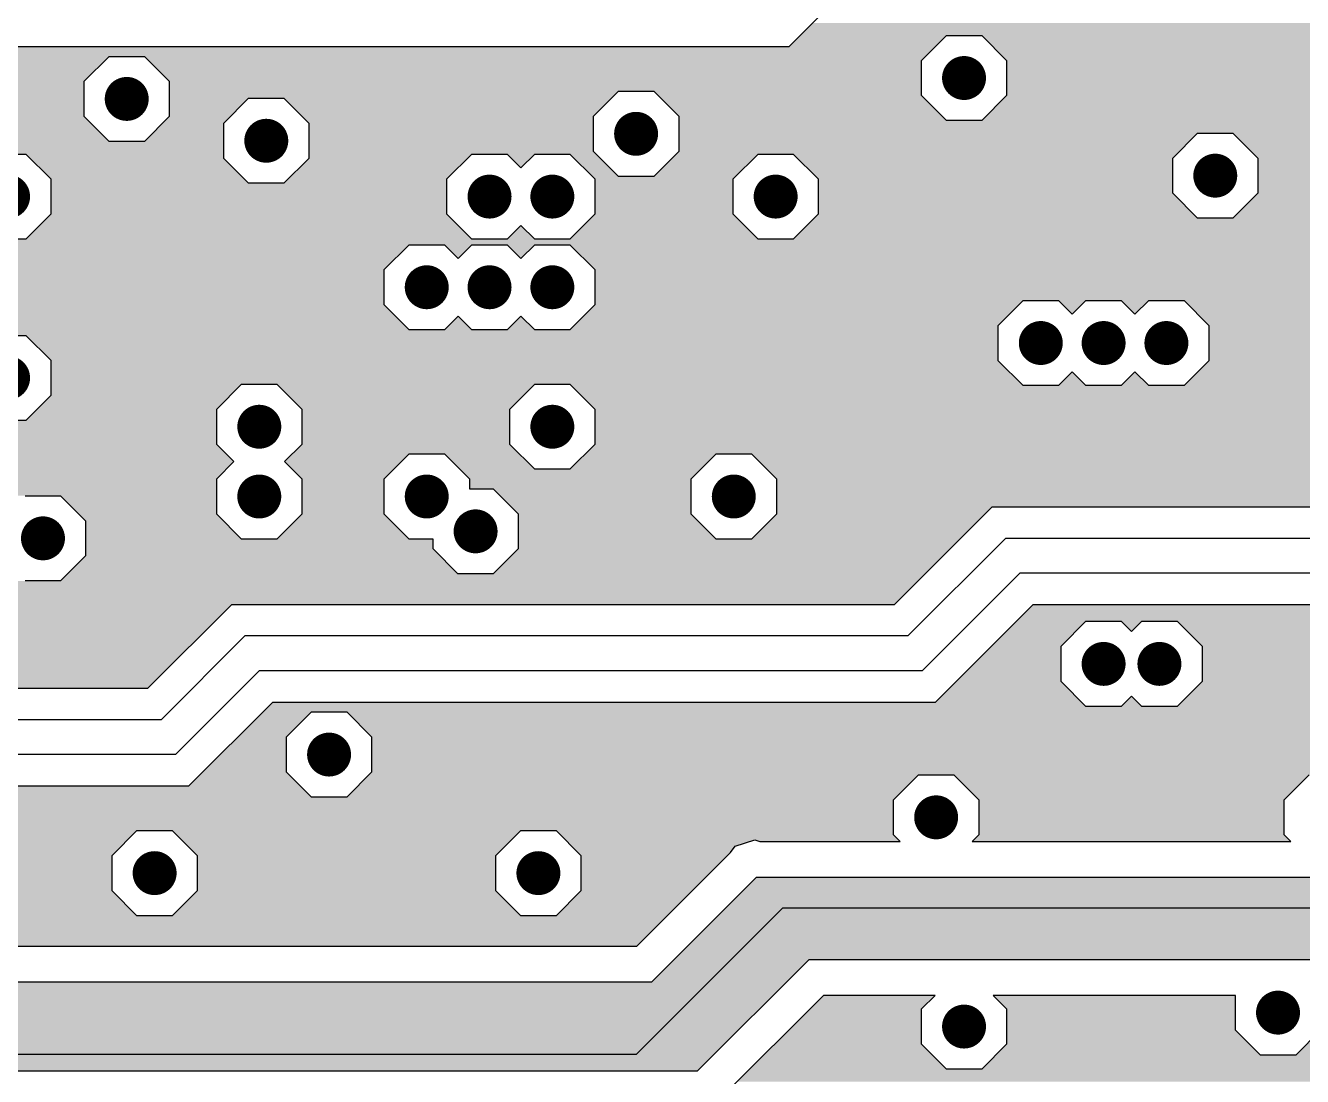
# Model space of a CAD drawing. Extents: x 295 to 953, y 10 to 290.
# Drawn here: x 746.62 to 784.97, y 115.77 to 147.35 of the extents above; entities that cross this region are included whole.
import ezdxf

# ---------------------------------------------------------------- set-up
doc = ezdxf.new("R2010")
doc.units = 0
doc.header["$LTSCALE"] = 5
doc.header["$MEASUREMENT"] = 0
doc.layers.get('0').update_dxf_attribs({"linetype": 'CONTINUOUS', "lineweight": 25})
doc.layers.add('L3-INT2_GBR', color=2, linetype='CONTINUOUS')

msp = doc.modelspace()

# ---------------------------------------------------------------- linework, layer by layer
at = {"color": 7, "const_width": 0.66}
for points in [[(775.139, 145.769, -1), (774.479, 145.769, -1)], [(749.993, 145.141, -1), (749.333, 145.141, -1)], [(765.29, 144.093, -1), (764.63, 144.093, -1)], [(754.184, 143.884, -1), (753.524, 143.884, -1)], [(782.683, 142.836, -1), (782.023, 142.836, -1)], [(746.43, 142.207, -1), (745.77, 142.207, -1)], [(760.889, 142.207, -1), (760.229, 142.207, -1)], [(762.775, 142.207, -1), (762.115, 142.207, -1)], [(769.481, 142.207, -1), (768.821, 142.207, -1)], [(759.003, 139.483, -1), (758.343, 139.483, -1)], [(760.889, 139.483, -1), (760.229, 139.483, -1)], [(762.775, 139.483, -1), (762.115, 139.483, -1)], [(777.444, 137.807, -1), (776.784, 137.807, -1)], [(779.33, 137.807, -1), (778.67, 137.807, -1)], [(781.216, 137.807, -1), (780.556, 137.807, -1)], [(746.43, 136.759, -1), (745.77, 136.759, -1)], [(753.974, 135.292, -1), (753.314, 135.292, -1)], [(762.775, 135.292, -1), (762.115, 135.292, -1)], [(753.974, 133.196, -1), (753.314, 133.196, -1)], [(759.003, 133.196, -1), (758.343, 133.196, -1)], [(768.224, 133.196, -1), (767.564, 133.196, -1)], [(760.47, 132.149, -1), (759.81, 132.149, -1)], [(747.478, 131.939, -1), (746.818, 131.939, -1)], [(779.33, 128.167, -1), (778.67, 128.167, -1)], [(781.006, 128.167, -1), (780.346, 128.167, -1)], [(756.07, 125.443, -1), (755.41, 125.443, -1)], [(774.301, 123.557, -1), (773.641, 123.557, -1)], [(750.831, 121.881, -1), (750.171, 121.881, -1)], [(762.356, 121.881, -1), (761.696, 121.881, -1)], [(784.568, 117.69, -1), (783.908, 117.69, -1)], [(775.139, 117.271, -1), (774.479, 117.271, -1)]]:
    msp.add_lwpolyline(points, format="xyb", close=True, dxfattribs=at)
at = {"layer": 'L3-INT2_GBR', "color": 7}
for p, q in [((773.525, 150.688), (769.544, 146.707)), ((773.53, 146.299), (774.279, 147.048)), ((774.279, 147.048), (775.338, 147.048)), ((775.338, 147.048), (776.087, 146.299)), ((769.544, 146.707), (741.673, 146.707)), ((748.384, 145.67), (749.133, 146.42)), ((749.133, 146.42), (750.192, 146.42)), ((750.192, 146.42), (750.941, 145.67)), ((773.53, 145.24), (773.53, 146.299)), ((776.087, 146.299), (776.087, 145.24)), ((748.384, 144.611), (748.384, 145.67)), ((750.941, 145.67), (750.941, 144.611)), ((763.681, 144.623), (764.43, 145.372)), ((764.43, 145.372), (765.489, 145.372)), ((765.489, 145.372), (766.239, 144.623)), ((752.575, 144.413), (753.324, 145.162)), ((753.324, 145.162), (754.383, 145.162)), ((754.383, 145.162), (755.132, 144.413)), ((774.279, 144.491), (773.53, 145.24)), ((776.087, 145.24), (775.338, 144.491)), ((749.133, 143.862), (748.384, 144.611)), ((750.941, 144.611), (750.192, 143.862)), ((763.681, 143.563), (763.681, 144.623)), ((766.239, 144.623), (766.239, 143.563)), ((752.575, 143.354), (752.575, 144.413)), ((755.132, 144.413), (755.132, 143.354)), ((775.338, 144.491), (774.279, 144.491)), ((750.192, 143.862), (749.133, 143.862)), ((781.074, 143.365), (781.823, 144.115)), ((781.823, 144.115), (782.882, 144.115)), ((782.882, 144.115), (783.631, 143.365)), ((745.571, 143.486), (746.63, 143.486)), ((746.63, 143.486), (747.379, 142.737)), ((759.281, 142.737), (760.03, 143.486)), ((760.03, 143.486), (761.089, 143.486)), ((761.089, 143.486), (761.501, 143.073)), ((761.501, 143.073), (761.916, 143.486)), ((761.916, 143.486), (762.975, 143.486)), ((762.975, 143.486), (763.724, 142.737)), ((764.43, 142.814), (763.681, 143.563)), ((766.239, 143.563), (765.489, 142.814)), ((767.872, 142.737), (768.621, 143.486)), ((768.621, 143.486), (769.68, 143.486)), ((769.68, 143.486), (770.43, 142.737)), ((753.324, 142.605), (752.575, 143.354)), ((755.132, 143.354), (754.383, 142.605)), ((781.074, 142.306), (781.074, 143.365)), ((783.631, 143.365), (783.631, 142.306)), ((747.379, 142.737), (747.379, 141.677)), ((759.281, 141.677), (759.281, 142.737)), ((763.724, 142.737), (763.724, 141.677)), ((765.489, 142.814), (764.43, 142.814)), ((767.872, 141.677), (767.872, 142.737)), ((770.43, 142.737), (770.43, 141.677)), ((754.383, 142.605), (753.324, 142.605)), ((781.823, 141.557), (781.074, 142.306)), ((783.631, 142.306), (782.882, 141.557)), ((747.379, 141.677), (746.63, 140.928)), ((760.03, 140.928), (759.281, 141.677)), ((763.724, 141.677), (762.975, 140.928)), ((768.621, 140.928), (767.872, 141.677)), ((770.43, 141.677), (769.68, 140.928)), ((782.882, 141.557), (781.823, 141.557)), ((761.501, 141.341), (761.089, 140.928)), ((761.916, 140.928), (761.501, 141.341)), ((746.63, 140.928), (745.571, 140.928)), ((757.395, 140.013), (758.144, 140.762)), ((758.144, 140.762), (759.203, 140.762)), ((759.203, 140.762), (759.616, 140.349)), ((759.616, 140.349), (760.03, 140.762)), ((761.089, 140.928), (760.03, 140.928)), ((760.03, 140.762), (761.089, 140.762)), ((761.089, 140.762), (761.501, 140.349)), ((761.501, 140.349), (761.916, 140.762)), ((762.975, 140.928), (761.916, 140.928)), ((761.916, 140.762), (762.975, 140.762)), ((762.975, 140.762), (763.724, 140.013)), ((769.68, 140.928), (768.621, 140.928)), ((757.395, 138.953), (757.395, 140.013)), ((763.724, 140.013), (763.724, 138.953)), ((758.144, 138.204), (757.395, 138.953)), ((763.724, 138.953), (762.975, 138.204)), ((775.835, 138.336), (776.584, 139.085)), ((776.584, 139.085), (777.643, 139.085)), ((777.643, 139.085), (778.056, 138.673)), ((778.056, 138.673), (778.47, 139.085)), ((778.47, 139.085), (779.529, 139.085)), ((779.529, 139.085), (779.942, 138.673)), ((779.942, 138.673), (780.356, 139.085)), ((780.356, 139.085), (781.415, 139.085)), ((781.415, 139.085), (782.164, 138.336)), ((759.616, 138.617), (759.203, 138.204)), ((760.03, 138.204), (759.616, 138.617)), ((761.501, 138.617), (761.089, 138.204)), ((761.916, 138.204), (761.501, 138.617)), ((759.203, 138.204), (758.144, 138.204)), ((761.089, 138.204), (760.03, 138.204)), ((762.975, 138.204), (761.916, 138.204)), ((775.835, 137.277), (775.835, 138.336)), ((782.164, 138.336), (782.164, 137.277)), ((745.571, 138.038), (746.63, 138.038)), ((746.63, 138.038), (747.379, 137.288)), ((747.379, 137.288), (747.379, 136.229)), ((776.584, 136.528), (775.835, 137.277)), ((778.056, 136.94), (777.643, 136.528)), ((778.47, 136.528), (778.056, 136.94)), ((779.942, 136.94), (779.529, 136.528)), ((780.356, 136.528), (779.942, 136.94)), ((782.164, 137.277), (781.415, 136.528)), ((752.365, 135.822), (753.114, 136.571)), ((753.114, 136.571), (754.174, 136.571)), ((754.174, 136.571), (754.923, 135.822)), ((761.167, 135.822), (761.916, 136.571)), ((761.916, 136.571), (762.975, 136.571)), ((762.975, 136.571), (763.724, 135.822)), ((777.643, 136.528), (776.584, 136.528)), ((779.529, 136.528), (778.47, 136.528)), ((781.415, 136.528), (780.356, 136.528)), ((747.379, 136.229), (746.63, 135.48)), ((752.365, 134.762), (752.365, 135.822)), ((754.923, 135.822), (754.923, 134.762)), ((761.167, 134.762), (761.167, 135.822)), ((763.724, 135.822), (763.724, 134.762)), ((746.63, 135.48), (745.571, 135.48)), ((752.884, 134.244), (752.365, 134.762)), ((754.923, 134.762), (754.405, 134.244)), ((761.916, 134.013), (761.167, 134.762)), ((763.724, 134.762), (762.975, 134.013)), ((752.365, 133.726), (752.884, 134.244)), ((754.405, 134.244), (754.923, 133.726)), ((757.395, 133.726), (758.144, 134.475)), ((758.144, 134.475), (759.203, 134.475)), ((759.203, 134.475), (759.952, 133.726)), ((766.615, 133.726), (767.364, 134.475)), ((767.364, 134.475), (768.423, 134.475)), ((768.423, 134.475), (769.172, 133.726)), ((762.975, 134.013), (761.916, 134.013)), ((752.365, 132.667), (752.365, 133.726)), ((754.923, 133.726), (754.923, 132.667)), ((757.395, 132.667), (757.395, 133.726)), ((759.952, 133.726), (759.952, 133.427)), ((766.615, 132.667), (766.615, 133.726)), ((769.172, 133.726), (769.172, 132.667)), ((746.618, 133.218), (747.678, 133.218)), ((747.678, 133.218), (748.427, 132.469)), ((759.952, 133.427), (760.67, 133.427)), ((760.67, 133.427), (761.419, 132.678)), ((772.723, 129.954), (775.657, 132.888)), ((775.657, 132.888), (808.556, 132.888)), ((748.427, 132.469), (748.427, 131.41)), ((753.114, 131.918), (752.365, 132.667)), ((754.923, 132.667), (754.174, 131.918)), ((758.144, 131.918), (757.395, 132.667)), ((761.419, 132.678), (761.419, 131.619)), ((767.364, 131.918), (766.615, 132.667)), ((769.172, 132.667), (768.423, 131.918)), ((754.174, 131.918), (753.114, 131.918)), ((758.861, 131.918), (758.144, 131.918)), ((758.861, 131.619), (758.861, 131.918)), ((768.423, 131.918), (767.364, 131.918)), ((773.116, 129.006), (776.05, 131.939)), ((808.949, 131.939), (776.05, 131.939)), ((759.611, 130.87), (758.861, 131.619)), ((761.419, 131.619), (760.67, 130.87)), ((748.427, 131.41), (747.678, 130.66)), ((760.67, 130.87), (759.611, 130.87)), ((773.551, 127.958), (776.485, 130.891)), ((809.384, 130.891), (776.485, 130.891)), ((747.678, 130.66), (746.618, 130.66)), ((750.301, 127.44), (752.816, 129.954)), ((752.816, 129.954), (772.723, 129.954)), ((776.878, 129.943), (773.944, 127.009)), ((809.777, 129.943), (776.878, 129.943)), ((777.721, 128.697), (778.47, 129.446)), ((778.47, 129.446), (779.529, 129.446)), ((779.529, 129.446), (779.838, 129.137)), ((779.838, 129.137), (780.146, 129.446)), ((780.146, 129.446), (781.206, 129.446)), ((781.206, 129.446), (781.955, 128.697)), ((750.694, 126.491), (753.209, 129.006)), ((773.116, 129.006), (753.209, 129.006)), ((777.721, 127.638), (777.721, 128.697)), ((781.955, 128.697), (781.955, 127.638)), ((751.13, 125.443), (753.644, 127.958)), ((773.551, 127.958), (753.644, 127.958)), ((724.716, 127.44), (750.301, 127.44)), ((778.47, 126.889), (777.721, 127.638)), ((781.955, 127.638), (781.206, 126.889)), ((754.037, 127.009), (751.522, 124.494)), ((773.944, 127.009), (754.037, 127.009)), ((779.838, 127.197), (779.529, 126.889)), ((780.146, 126.889), (779.838, 127.197)), ((754.461, 125.973), (755.21, 126.722)), ((755.21, 126.722), (756.269, 126.722)), ((756.269, 126.722), (757.018, 125.973)), ((779.529, 126.889), (778.47, 126.889)), ((781.206, 126.889), (780.146, 126.889)), ((750.694, 126.491), (724.324, 126.491)), ((754.461, 124.913), (754.461, 125.973)), ((757.018, 125.973), (757.018, 124.913)), ((751.13, 125.443), (723.888, 125.443)), ((755.21, 124.164), (754.461, 124.913)), ((757.018, 124.913), (756.269, 124.164)), ((772.692, 124.087), (773.441, 124.836)), ((773.441, 124.836), (774.5, 124.836)), ((774.5, 124.836), (775.249, 124.087)), ((784.427, 124.087), (785.176, 124.836)), ((751.522, 124.494), (723.495, 124.494)), ((756.269, 124.164), (755.21, 124.164)), ((772.692, 123.028), (772.692, 124.087)), ((775.249, 124.087), (775.249, 123.028)), ((784.427, 123.028), (784.427, 124.087)), ((749.222, 122.41), (749.971, 123.16)), ((749.971, 123.16), (751.031, 123.16)), ((751.031, 123.16), (751.78, 122.41)), ((760.747, 122.41), (761.496, 123.16)), ((761.496, 123.16), (762.556, 123.16)), ((762.556, 123.16), (763.305, 122.41)), ((767.936, 122.688), (768.522, 122.879)), ((768.522, 122.879), (768.672, 122.83)), ((768.672, 122.83), (772.89, 122.83)), ((772.89, 122.83), (772.692, 123.028)), ((775.249, 123.028), (775.051, 122.83)), ((775.051, 122.83), (784.625, 122.83)), ((784.625, 122.83), (784.427, 123.028)), ((749.222, 121.351), (749.222, 122.41)), ((751.78, 122.41), (751.78, 121.351)), ((760.747, 121.351), (760.747, 122.41)), ((763.305, 122.41), (763.305, 121.351)), ((764.986, 119.686), (767.798, 122.5)), ((767.798, 122.5), (767.936, 122.688)), ((765.43, 118.614), (768.573, 121.757)), ((768.573, 121.757), (802.209, 121.757)), ((749.971, 120.602), (749.222, 121.351)), ((751.78, 121.351), (751.031, 120.602)), ((761.496, 120.602), (760.747, 121.351)), ((763.305, 121.351), (762.556, 120.602)), ((764.96, 116.433), (769.36, 120.833)), ((801.422, 120.833), (769.36, 120.833)), ((751.031, 120.602), (749.971, 120.602)), ((762.556, 120.602), (761.496, 120.602)), ((744.574, 119.686), (764.986, 119.686)), ((770.147, 119.28), (766.795, 115.928)), ((800.425, 119.28), (770.147, 119.28)), ((744.475, 118.614), (765.43, 118.614)), ((770.591, 118.208), (767.569, 115.185)), ((773.938, 118.208), (770.591, 118.208)), ((773.53, 117.8), (773.938, 118.208)), ((775.68, 118.208), (776.087, 117.8)), ((782.96, 118.208), (775.68, 118.208)), ((782.96, 117.16), (782.96, 118.208)), ((773.53, 116.741), (773.53, 117.8)), ((776.087, 117.8), (776.087, 116.741)), ((783.709, 116.411), (782.96, 117.16)), ((785.517, 117.16), (784.768, 116.411)), ((774.279, 115.992), (773.53, 116.741)), ((776.087, 116.741), (775.338, 115.992)), ((764.96, 116.433), (745.053, 116.433)), ((784.768, 116.411), (783.709, 116.411)), ((766.795, 115.928), (746.259, 115.928)), ((775.338, 115.992), (774.279, 115.992))]:
    msp.add_line(p, q, dxfattribs=at)
for points in [[(804.334, 147.137), (804.62, 147.424), (769.974, 147.137), (770.261, 147.424)], [(773.938, 146.707), (774.279, 147.048), (769.544, 146.707), (769.885, 147.048)], [(804.334, 147.048), (804.334, 147.137), (769.885, 147.048), (769.974, 147.137)], [(804.334, 147.048), (804.334, 147.048), (775.338, 147.048), (774.279, 147.048)], [(804.334, 146.299), (804.334, 147.048), (776.087, 146.299), (775.338, 147.048)], [(773.65, 146.42), (773.937, 146.707), (741.386, 146.42), (741.673, 146.707)], [(773.937, 146.707), (773.938, 146.707), (768.621, 146.707), (769.544, 146.707)], [(749.133, 146.42), (749.133, 146.42), (742.858, 146.42), (741.799, 146.42)], [(748.384, 145.67), (749.133, 146.42), (743.607, 145.67), (742.858, 146.42)], [(773.65, 146.42), (773.65, 146.42), (750.192, 146.42), (749.133, 146.42)], [(773.53, 146.299), (773.65, 146.42), (750.313, 146.299), (750.192, 146.42)], [(773.53, 145.67), (773.53, 146.299), (750.941, 145.67), (750.313, 146.299)], [(804.334, 146.078), (804.334, 146.299), (776.087, 146.078), (776.087, 146.299)], [(805.083, 145.329), (804.334, 146.078), (776.087, 145.329), (776.087, 146.078)], [(748.384, 144.611), (748.384, 145.67), (743.607, 144.611), (743.607, 145.67)], [(773.53, 145.372), (773.53, 145.67), (750.941, 145.372), (750.941, 145.67)], [(764.221, 145.162), (764.43, 145.372), (750.941, 145.162), (750.941, 145.372)], [(773.53, 145.372), (773.53, 145.372), (765.489, 145.372), (764.43, 145.372)], [(773.53, 145.24), (773.53, 145.372), (765.622, 145.24), (765.489, 145.372)], [(752.773, 144.611), (753.324, 145.162), (750.941, 144.611), (750.941, 145.162)], [(764.221, 145.162), (764.221, 145.162), (754.383, 145.162), (753.324, 145.162)], [(763.681, 144.623), (764.221, 145.162), (754.923, 144.623), (754.383, 145.162)], [(774.147, 144.623), (773.53, 145.24), (766.239, 144.623), (765.622, 145.24)], [(839.659, 144.491), (839.659, 145.24), (775.338, 144.491), (776.087, 145.24)], [(839.659, 145.24), (839.659, 145.329), (776.087, 145.24), (776.087, 145.329)], [(749.133, 143.862), (748.384, 144.611), (742.858, 143.862), (743.607, 144.611)], [(752.575, 144.413), (752.773, 144.611), (750.743, 144.413), (750.941, 144.611)], [(763.681, 144.413), (763.681, 144.623), (755.132, 144.413), (754.923, 144.623)], [(774.279, 144.491), (774.147, 144.623), (766.239, 144.491), (766.239, 144.623)], [(752.575, 143.862), (752.575, 144.413), (750.192, 143.862), (750.743, 144.413)], [(763.681, 143.563), (763.681, 144.413), (755.132, 143.563), (755.132, 144.413)], [(839.659, 144.115), (839.659, 144.491), (766.239, 144.115), (766.239, 144.491)], [(752.575, 143.486), (752.575, 143.862), (647.298, 143.486), (647.675, 143.862)], [(781.272, 143.563), (781.823, 144.115), (766.239, 143.563), (766.239, 144.115)], [(839.659, 144.115), (839.659, 144.115), (782.882, 144.115), (781.823, 144.115)], [(839.659, 143.365), (839.659, 144.115), (783.631, 143.365), (782.882, 144.115)], [(752.575, 143.486), (752.575, 143.486), (746.63, 143.486), (745.571, 143.486)], [(752.575, 143.354), (752.575, 143.486), (746.762, 143.354), (746.63, 143.486)], [(763.759, 143.486), (763.681, 143.563), (755.132, 143.486), (755.132, 143.563)], [(759.898, 143.354), (760.03, 143.486), (755.132, 143.354), (755.132, 143.486)], [(761.916, 143.486), (761.916, 143.486), (761.089, 143.486), (760.03, 143.486)], [(761.501, 143.073), (761.916, 143.486), (761.501, 143.073), (761.089, 143.486)], [(763.759, 143.486), (763.759, 143.486), (762.975, 143.486), (761.916, 143.486)], [(764.43, 142.814), (763.759, 143.486), (763.646, 142.814), (762.975, 143.486)], [(767.95, 142.814), (768.621, 143.486), (765.489, 142.814), (766.161, 143.486)], [(781.194, 143.486), (781.272, 143.563), (766.161, 143.486), (766.239, 143.563)], [(781.194, 143.486), (781.194, 143.486), (769.68, 143.486), (768.621, 143.486)], [(781.074, 143.365), (781.194, 143.486), (769.801, 143.365), (769.68, 143.486)], [(753.114, 142.814), (752.575, 143.354), (747.302, 142.814), (746.762, 143.354)], [(759.281, 142.737), (759.898, 143.354), (754.515, 142.737), (755.132, 143.354)], [(781.074, 142.737), (781.074, 143.365), (770.43, 142.737), (769.801, 143.365)], [(839.659, 142.39), (839.659, 143.365), (783.631, 142.39), (783.631, 143.365)], [(753.192, 142.737), (753.114, 142.814), (747.379, 142.737), (747.302, 142.814)], [(753.324, 142.605), (753.192, 142.737), (747.379, 142.605), (747.379, 142.737)], [(759.281, 142.605), (759.281, 142.737), (754.383, 142.605), (754.515, 142.737)], [(767.872, 142.737), (767.95, 142.814), (763.724, 142.737), (763.646, 142.814)], [(767.872, 141.677), (767.872, 142.737), (763.724, 141.677), (763.724, 142.737)], [(781.074, 142.306), (781.074, 142.737), (770.43, 142.306), (770.43, 142.737)], [(759.281, 141.677), (759.281, 142.605), (747.379, 141.677), (747.379, 142.605)], [(781.702, 141.677), (781.074, 142.306), (770.43, 141.677), (770.43, 142.306)], [(839.446, 142.177), (839.574, 142.306), (783.503, 142.177), (783.631, 142.306)], [(839.574, 142.306), (839.659, 142.39), (783.631, 142.306), (783.631, 142.39)], [(788.926, 141.557), (789.546, 142.177), (782.882, 141.557), (783.503, 142.177)], [(760.03, 140.928), (759.281, 141.677), (746.63, 140.928), (747.379, 141.677)], [(768.621, 140.928), (767.872, 141.677), (762.975, 140.928), (763.724, 141.677)], [(788.459, 141.09), (788.926, 141.557), (769.842, 141.09), (770.309, 141.557)], [(781.823, 141.557), (781.702, 141.677), (770.309, 141.557), (770.43, 141.677)], [(761.916, 140.928), (761.501, 141.341), (761.089, 140.928), (761.501, 141.341)], [(788.459, 140.762), (788.459, 140.928), (717.083, 140.762), (716.917, 140.928)], [(757.814, 140.432), (758.144, 140.762), (717.413, 140.432), (717.083, 140.762)], [(788.459, 140.928), (788.459, 140.928), (745.571, 140.928), (746.63, 140.928)], [(760.03, 140.762), (760.03, 140.762), (759.203, 140.762), (758.144, 140.762)], [(759.616, 140.349), (760.03, 140.762), (759.616, 140.349), (759.203, 140.762)], [(761.916, 140.762), (761.916, 140.762), (761.089, 140.762), (760.03, 140.762)], [(761.501, 140.349), (761.916, 140.762), (761.501, 140.349), (761.089, 140.762)], [(788.459, 140.762), (788.459, 140.762), (762.975, 140.762), (761.916, 140.762)], [(788.459, 140.013), (788.459, 140.762), (763.724, 140.013), (762.975, 140.762)], [(788.459, 140.928), (788.459, 141.09), (769.68, 140.928), (769.842, 141.09)], [(757.395, 140.013), (757.814, 140.432), (717.413, 140.013), (717.413, 140.432)], [(757.395, 139.504), (757.395, 140.013), (717.413, 139.504), (717.413, 140.013)], [(788.459, 139.552), (788.459, 140.013), (763.724, 139.552), (763.724, 140.013)], [(757.395, 139.504), (757.395, 139.504), (730.285, 139.504), (729.226, 139.504)], [(757.395, 138.953), (757.395, 139.504), (730.836, 138.953), (730.285, 139.504)], [(788.926, 139.085), (788.459, 139.552), (763.724, 139.085), (763.724, 139.552)], [(757.593, 138.755), (757.395, 138.953), (731.034, 138.755), (730.836, 138.953)], [(775.835, 138.336), (776.452, 138.953), (763.107, 138.336), (763.724, 138.953)], [(776.452, 138.953), (776.584, 139.085), (763.724, 138.953), (763.724, 139.085)], [(778.47, 139.085), (778.47, 139.085), (777.643, 139.085), (776.584, 139.085)], [(778.056, 138.673), (778.47, 139.085), (778.056, 138.673), (777.643, 139.085)], [(780.356, 139.085), (780.356, 139.085), (779.529, 139.085), (778.47, 139.085)], [(779.942, 138.673), (780.356, 139.085), (779.942, 138.673), (779.529, 139.085)], [(788.926, 139.085), (788.926, 139.085), (781.415, 139.085), (780.356, 139.085)], [(789.546, 138.465), (788.926, 139.085), (782.036, 138.465), (781.415, 139.085)], [(758.144, 138.204), (757.593, 138.755), (731.034, 138.204), (731.034, 138.755)], [(760.03, 138.204), (759.615, 138.617), (759.203, 138.204), (759.615, 138.617)], [(761.916, 138.204), (761.501, 138.617), (761.089, 138.204), (761.501, 138.617)], [(814.004, 138.336), (814.133, 138.465), (782.164, 138.336), (782.036, 138.465)], [(775.835, 138.038), (775.835, 138.204), (731.034, 138.038), (731.034, 138.204)], [(761.916, 138.204), (761.916, 138.204), (758.144, 138.204), (759.203, 138.204)], [(775.835, 138.204), (775.835, 138.204), (761.916, 138.204), (762.975, 138.204)], [(775.835, 138.204), (775.835, 138.336), (762.975, 138.204), (763.107, 138.336)], [(812.945, 137.277), (814.004, 138.336), (782.164, 137.277), (782.164, 138.336)], [(775.835, 138.038), (775.835, 138.038), (746.63, 138.038), (745.571, 138.038)], [(775.835, 137.288), (775.835, 138.038), (747.379, 137.288), (746.63, 138.038)], [(775.835, 137.277), (775.835, 137.288), (747.379, 137.277), (747.379, 137.288)], [(776.541, 136.571), (775.835, 137.277), (747.379, 136.571), (747.379, 137.277)], [(778.47, 136.528), (778.056, 136.94), (777.643, 136.528), (778.056, 136.94)], [(780.356, 136.528), (779.942, 136.94), (779.529, 136.528), (779.942, 136.94)], [(812.196, 136.528), (812.945, 137.277), (781.415, 136.528), (782.164, 137.277)], [(752.773, 136.229), (753.114, 136.571), (747.379, 136.229), (747.379, 136.571)], [(761.916, 136.571), (761.916, 136.571), (754.174, 136.571), (753.114, 136.571)], [(761.167, 135.822), (761.916, 136.571), (754.923, 135.822), (754.174, 136.571)], [(776.541, 136.571), (776.541, 136.571), (762.975, 136.571), (761.916, 136.571)], [(776.584, 136.528), (776.541, 136.571), (763.018, 136.528), (762.975, 136.571)], [(811.61, 135.942), (812.196, 136.528), (763.604, 135.942), (763.018, 136.528)], [(752.365, 135.822), (752.773, 136.229), (746.972, 135.822), (747.379, 136.229)], [(752.365, 135.48), (752.365, 135.822), (746.63, 135.48), (746.972, 135.822)], [(761.167, 134.762), (761.167, 135.822), (754.923, 134.762), (754.923, 135.822)], [(799.514, 135.822), (799.635, 135.942), (763.724, 135.822), (763.604, 135.942)], [(798.886, 135.193), (799.514, 135.822), (763.724, 135.193), (763.724, 135.822)], [(752.365, 134.851), (752.365, 135.48), (698.93, 134.851), (699.559, 135.48)], [(752.365, 135.48), (752.365, 135.48), (746.618, 135.48), (746.63, 135.48)], [(798.886, 134.762), (798.886, 135.193), (763.724, 134.762), (763.724, 135.193)], [(752.365, 134.762), (752.365, 134.851), (559.622, 134.762), (559.622, 134.851)], [(752.575, 134.553), (752.365, 134.762), (559.622, 134.553), (559.622, 134.762)], [(761.454, 134.475), (761.167, 134.762), (754.636, 134.475), (754.923, 134.762)], [(798.886, 134.475), (798.886, 134.762), (763.437, 134.475), (763.724, 134.762)], [(752.443, 133.804), (752.883, 134.244), (558.873, 133.804), (559.314, 134.244)], [(752.883, 134.244), (752.575, 134.553), (559.314, 134.244), (559.622, 134.553)], [(757.913, 134.244), (758.144, 134.475), (754.405, 134.244), (754.636, 134.475)], [(757.395, 133.726), (757.913, 134.244), (754.923, 133.726), (754.405, 134.244)], [(761.454, 134.475), (761.454, 134.475), (759.203, 134.475), (758.144, 134.475)], [(761.916, 134.013), (761.454, 134.475), (759.665, 134.013), (759.203, 134.475)], [(766.902, 134.013), (767.364, 134.475), (762.975, 134.013), (763.437, 134.475)], [(798.886, 134.475), (798.886, 134.475), (768.423, 134.475), (767.364, 134.475)], [(798.886, 134.134), (798.886, 134.475), (768.765, 134.134), (768.423, 134.475)], [(766.615, 133.726), (766.902, 134.013), (759.952, 133.726), (759.665, 134.013)], [(799.293, 133.726), (798.886, 134.134), (769.172, 133.726), (768.765, 134.134)], [(752.365, 133.726), (752.443, 133.804), (538.829, 133.726), (538.751, 133.804)], [(752.365, 133.218), (752.365, 133.726), (539.337, 133.218), (538.829, 133.726)], [(752.443, 133.804), (752.443, 133.804), (557.814, 133.804), (558.873, 133.804)], [(757.395, 132.667), (757.395, 133.726), (754.923, 132.667), (754.923, 133.726)], [(766.615, 133.427), (766.615, 133.726), (759.952, 133.427), (759.952, 133.726)], [(799.635, 133.385), (799.293, 133.726), (769.172, 133.385), (769.172, 133.726)], [(752.365, 133.218), (752.365, 133.218), (747.678, 133.218), (746.618, 133.218)], [(752.365, 132.667), (752.365, 133.218), (748.229, 132.667), (747.678, 133.218)], [(766.615, 133.427), (766.615, 133.427), (760.67, 133.427), (759.952, 133.427)], [(766.615, 132.678), (766.615, 133.427), (761.419, 132.678), (760.67, 133.427)], [(808.556, 132.888), (809.053, 133.385), (769.172, 132.888), (769.172, 133.385)], [(775.436, 132.667), (775.657, 132.888), (769.172, 132.667), (769.172, 132.888)], [(752.563, 132.469), (752.365, 132.667), (748.427, 132.469), (748.229, 132.667)], [(753.114, 131.918), (752.563, 132.469), (748.427, 131.918), (748.427, 132.469)], [(758.144, 131.918), (757.395, 132.667), (754.174, 131.918), (754.923, 132.667)], [(766.615, 132.667), (766.615, 132.678), (761.419, 132.667), (761.419, 132.678)], [(767.364, 131.918), (766.615, 132.667), (761.419, 131.918), (761.419, 132.667)], [(774.687, 131.918), (775.436, 132.667), (768.423, 131.918), (769.172, 132.667)], [(758.861, 131.619), (758.861, 131.918), (748.427, 131.619), (748.427, 131.918)], [(774.388, 131.619), (774.687, 131.918), (761.419, 131.619), (761.419, 131.918)], [(759.071, 131.41), (758.861, 131.619), (748.427, 131.41), (748.427, 131.619)], [(773.639, 130.87), (774.388, 131.619), (760.67, 130.87), (761.419, 131.619)], [(759.611, 130.87), (759.071, 131.41), (747.887, 130.87), (748.427, 131.41)], [(773.429, 130.66), (773.639, 130.87), (747.678, 130.66), (747.887, 130.87)], [(773.142, 130.373), (773.429, 130.66), (732.059, 130.373), (731.772, 130.66)], [(772.723, 129.954), (773.142, 130.373), (732.059, 129.954), (732.059, 130.373)], [(752.176, 129.314), (752.816, 129.954), (732.059, 129.314), (732.059, 129.954)], [(813.046, 129.613), (812.716, 129.943), (776.548, 129.613), (776.878, 129.943)], [(751.427, 128.565), (752.176, 129.314), (731.31, 128.565), (732.059, 129.314)], [(777.721, 128.697), (778.47, 129.446), (775.632, 128.697), (776.381, 129.446)], [(845.397, 129.446), (845.231, 129.613), (776.381, 129.446), (776.548, 129.613)], [(780.146, 129.446), (780.146, 129.446), (779.529, 129.446), (778.47, 129.446)], [(779.838, 129.138), (780.146, 129.446), (779.838, 129.138), (779.529, 129.446)], [(787.062, 129.446), (787.062, 129.446), (781.206, 129.446), (780.146, 129.446)], [(786.313, 128.697), (787.062, 129.446), (781.955, 128.697), (781.206, 129.446)], [(750.301, 127.44), (751.427, 128.565), (724.716, 127.44), (723.591, 128.565)], [(777.721, 127.638), (777.721, 128.697), (774.573, 127.638), (775.632, 128.697)], [(786.313, 127.638), (786.313, 128.697), (781.955, 127.638), (781.955, 128.697)], [(778.35, 127.009), (777.721, 127.638), (773.944, 127.009), (774.573, 127.638)], [(787.062, 126.889), (786.313, 127.638), (781.206, 126.889), (781.955, 127.638)], [(778.47, 126.889), (778.35, 127.009), (753.916, 126.889), (754.037, 127.009)], [(778.35, 127.009), (778.35, 127.009), (761.496, 127.009), (773.944, 127.009)], [(780.146, 126.889), (779.838, 127.197), (779.529, 126.889), (779.838, 127.197)], [(754.461, 125.973), (755.21, 126.722), (753.001, 125.973), (753.75, 126.722)], [(849.169, 126.722), (849.003, 126.889), (753.75, 126.722), (753.916, 126.889)], [(849.169, 126.722), (849.169, 126.722), (756.269, 126.722), (755.21, 126.722)], [(849.344, 126.547), (849.169, 126.722), (756.444, 126.547), (756.269, 126.722)], [(845.148, 125.973), (845.722, 126.547), (757.018, 125.973), (756.444, 126.547)], [(754.461, 124.913), (754.461, 125.973), (751.941, 124.913), (753.001, 125.973)], [(844.635, 125.46), (845.148, 125.973), (757.018, 125.46), (757.018, 125.973)], [(844.635, 125.046), (844.635, 125.46), (757.018, 125.046), (757.018, 125.46)], [(793.635, 124.913), (793.767, 125.046), (757.018, 124.913), (757.018, 125.046)], [(754.88, 124.494), (754.461, 124.913), (751.522, 124.494), (751.941, 124.913)], [(772.769, 124.164), (773.441, 124.836), (756.269, 124.164), (756.941, 124.836)], [(793.558, 124.836), (793.635, 124.913), (756.941, 124.836), (757.018, 124.913)], [(785.176, 124.836), (785.176, 124.836), (774.5, 124.836), (773.441, 124.836)], [(784.427, 124.087), (785.176, 124.836), (775.249, 124.087), (774.5, 124.836)], [(755.21, 124.164), (754.88, 124.494), (722.862, 124.164), (722.862, 124.494)], [(754.88, 124.494), (754.88, 124.494), (749.971, 124.494), (751.522, 124.494)], [(772.692, 124.087), (772.769, 124.164), (722.862, 124.087), (722.862, 124.164)], [(772.692, 123.447), (772.692, 124.087), (722.862, 123.447), (722.862, 124.087)], [(784.427, 123.028), (784.427, 124.087), (775.249, 123.028), (775.249, 124.087)], [(772.692, 123.16), (772.692, 123.447), (722.575, 123.16), (722.862, 123.447)], [(749.971, 123.16), (749.971, 123.16), (744.325, 123.16), (743.266, 123.16)], [(749.222, 122.41), (749.971, 123.16), (745.074, 122.41), (744.325, 123.16)], [(761.496, 123.16), (761.496, 123.16), (751.031, 123.16), (749.971, 123.16)], [(760.747, 122.41), (761.496, 123.16), (751.78, 122.41), (751.031, 123.16)], [(772.692, 123.16), (772.692, 123.16), (762.556, 123.16), (761.496, 123.16)], [(772.692, 123.028), (772.692, 123.16), (762.688, 123.028), (762.556, 123.16)], [(772.84, 122.879), (772.692, 123.028), (762.836, 122.879), (762.688, 123.028)], [(767.936, 122.688), (768.522, 122.879), (763.028, 122.688), (762.836, 122.879)], [(772.89, 122.83), (772.84, 122.879), (768.672, 122.83), (768.522, 122.879)], [(784.624, 122.83), (784.427, 123.028), (775.051, 122.83), (775.249, 123.028)], [(749.222, 121.351), (749.222, 122.41), (745.074, 121.351), (745.074, 122.41)], [(760.747, 121.351), (760.747, 122.41), (751.78, 121.351), (751.78, 122.41)], [(767.798, 122.5), (767.936, 122.688), (763.216, 122.5), (763.028, 122.688)], [(767.709, 122.41), (767.798, 122.5), (763.305, 122.41), (763.216, 122.5)], [(766.65, 121.351), (767.709, 122.41), (763.305, 121.351), (763.305, 122.41)], [(804.685, 119.28), (802.209, 121.757), (766.097, 119.28), (768.573, 121.757)], [(802.209, 121.757), (802.209, 121.757), (768.573, 121.757), (802.209, 121.757)], [(749.971, 120.602), (749.222, 121.351), (744.325, 120.602), (745.074, 121.351)], [(761.496, 120.602), (760.747, 121.351), (751.031, 120.602), (751.78, 121.351)], [(765.901, 120.602), (766.65, 121.351), (762.556, 120.602), (763.305, 121.351)], [(765.807, 120.508), (765.901, 120.602), (699.247, 120.508), (699.233, 120.602)], [(765.525, 120.226), (765.807, 120.508), (699.26, 120.226), (699.247, 120.508)], [(765.525, 120.226), (765.525, 120.226), (739.296, 120.226), (738.236, 120.226)], [(765.036, 119.736), (765.525, 120.226), (739.786, 119.736), (739.296, 120.226)], [(764.986, 119.686), (765.036, 119.736), (744.574, 119.686), (744.424, 119.736)], [(769.481, 118.614), (770.147, 119.28), (765.43, 118.614), (766.097, 119.28)], [(804.685, 119.28), (804.685, 119.28), (800.425, 119.28), (770.147, 119.28)], [(766.795, 115.928), (769.481, 118.614), (741.789, 115.928), (744.475, 118.614)], [(769.481, 118.614), (769.481, 118.614), (744.475, 118.614), (765.43, 118.614)], [(773.53, 117.8), (773.937, 118.208), (770.184, 117.8), (770.591, 118.208)], [(773.937, 118.208), (773.937, 118.208), (770.591, 118.208), (773.937, 118.208)], [(782.96, 117.8), (782.96, 118.208), (776.087, 117.8), (775.68, 118.208)], [(782.96, 118.208), (782.96, 118.208), (775.68, 118.208), (776.584, 118.208)], [(782.96, 118.208), (782.96, 118.208), (781.823, 118.208), (782.96, 118.208)], [(773.53, 116.741), (773.53, 117.8), (769.124, 116.741), (770.184, 117.8)], [(782.96, 117.16), (782.96, 117.8), (776.087, 117.16), (776.087, 117.8)], [(783.379, 116.741), (782.96, 117.16), (776.087, 116.741), (776.087, 117.16)], [(801.101, 116.411), (801.101, 117.088), (784.768, 116.411), (785.445, 117.088)], [(774.033, 116.238), (773.53, 116.741), (768.621, 116.238), (769.124, 116.741)], [(783.709, 116.411), (783.379, 116.741), (775.757, 116.411), (776.087, 116.741)], [(774.279, 115.992), (774.033, 116.238), (768.375, 115.992), (768.621, 116.238)], [(801.101, 115.992), (801.101, 116.411), (775.338, 115.992), (775.757, 116.411)], [(801.101, 115.616), (801.101, 115.992), (767.999, 115.616), (768.375, 115.992)], [(801.101, 115.992), (801.101, 115.992), (774.279, 115.992), (775.338, 115.992)]]:
    msp.add_solid(points, dxfattribs=at)

doc.saveas('drawing.dxf')
